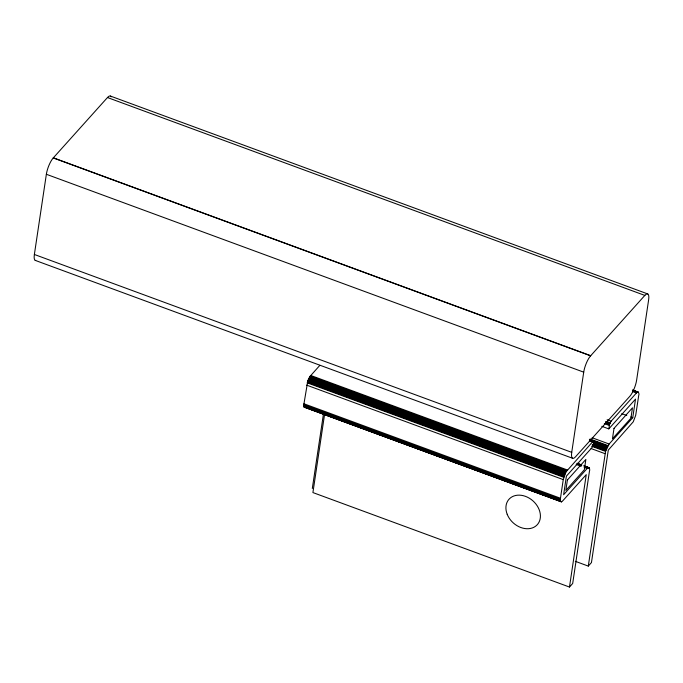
<?xml version="1.0" encoding="UTF-8"?>
<svg xmlns="http://www.w3.org/2000/svg" width="683" height="683" viewBox="0 0 683 683"><rect width="100%" height="100%" fill="white"/><g stroke="black" fill="none" stroke-linecap="round" stroke-linejoin="round"><path stroke-width="1.02" d="M304.9 407.299L304.055 406.889L303.79 404.771L307.785 380.977L310.202 376.179L319.857 365.345M569.477 587.047L586.245 474.659L562.707 500.87C560.734 503.542 559.778 499.751 560.47 498.24L563.253 479.62L565.908 472.021L592.52 441.901C595.337 440.646 592.75 446.836 591.598 448.048L566.412 476.102L563.629 494.714L587.158 468.504C589.079 465.755 590.325 469.673 589.455 471.202L572.687 583.478L569.477 587.047L312.916 492.571L324.664 413.787M35.695 260.496A12.687 3.646 -69.8 0 1 34.372 254.469L46.359 174.276A12.687 3.646 -69.8 0 1 53.248 157.944L107.479 97.532A12.687 3.646 -69.8 0 1 111.107 96.875M312.302 488.533L323.443 414.026M571.731 452.351L583.717 372.158A12.687 3.646 -69.8 0 1 590.607 355.826L644.846 295.415A12.687 3.646 -69.8 0 1 648.628 299.854L636.641 380.055A12.687 3.646 -69.8 0 1 629.752 396.388L575.521 456.799A12.687 3.646 -69.8 0 1 571.731 452.351L34.372 254.469M575.317 561.315L588.294 566.096L605.565 451.378L609.142 444.027L632.748 417.723L635.531 399.111L608.801 428.89L601.808 426.312M608.801 428.89L609.612 424.16L611.114 421.189L636.454 392.964C638.17 390.428 639.681 393.946 638.69 395.594L635.702 415.324L633.252 421.812L608.297 450.088L591.452 562.57L588.294 566.096M110.407 96.055L647.774 293.946M107.479 97.532L644.846 295.415M53.359 157.816L590.718 355.698M53.248 157.944L590.607 355.826M633.107 390.215L638.264 392.136M46.359 174.276L583.717 372.158M632.424 390.07L638.417 392.273M632.484 390.292L638.545 392.46M632.654 390.497L637.649 392.332M633.243 390.787L637.239 392.264M632.996 390.975L636.983 392.443M632.458 391.487L636.454 392.964M621.769 413.685L626.763 415.52M630.75 416.989L632.748 417.723M607.119 419.712L611.114 421.189M607.127 421.718L610.124 422.82M606.017 421.607L610.004 423.076M605.906 421.872L609.902 423.34M605.804 422.145L609.799 423.614M605.71 422.418L609.706 423.887M605.625 422.692L609.612 424.16M605.539 422.956L609.535 424.433M604.318 423.614L609.313 425.449M592.17 437.777L609.142 444.027M590.035 438.981L608.007 445.598M589.753 439.468L607.716 446.084M589.472 439.989L607.435 446.605M589.327 439.989L593.476 441.56M589.549 440.185L593.536 441.653M589.634 440.441L592.631 441.542M589.668 440.603L592.656 441.705M591.188 441.269L607.161 447.152M589.523 440.8L592.52 441.901M592.921 442.575L606.897 447.724M593.664 443.532L606.641 448.313M593.416 444.138L606.393 448.919M592.187 444.385L606.163 449.525M592.972 445.367L605.949 450.148M592.767 445.982L605.744 450.763M591.589 446.23L605.565 451.378M591.085 448.543L605.061 453.691M35.226 260.385L572.593 458.267M577.041 463.253L581.856 465.003M583.854 465.738L589.019 467.659M577.195 463.39L581.455 465.003M584.178 465.96L589.173 467.804M577.229 463.612L581.224 465.08M584.221 466.182L589.301 467.992M577.434 463.825L580.43 464.927M584.417 466.404L589.412 468.239M576.179 464.466L581.173 466.301M584.161 467.403L587.158 468.504M310.765 375.471L567.325 469.955M310.202 376.179L566.77 470.655M309.92 376.598L566.48 471.074M309.63 377.05L566.19 471.526M309.348 377.537L565.908 472.021M309.066 378.058L565.626 472.534M308.784 378.604L565.353 473.088M308.52 379.176L565.08 473.652M308.264 379.765L564.824 474.241M308.016 380.363L564.576 474.847M307.785 380.977L564.346 475.462M307.572 381.601L564.132 476.077M307.376 382.215L563.936 476.691M307.188 382.83L563.757 477.306M306.684 385.144L563.253 479.62M303.901 403.755L560.47 498.24M303.79 404.771L560.359 499.256M303.773 405.232L560.342 499.708M303.781 405.651L560.342 500.127M303.815 406.026L560.376 500.511M303.867 406.359L560.436 500.844M303.952 406.65L560.512 501.126M304.055 406.889L561.682 501.698M304.183 407.077L561.46 501.783M304.328 407.213L561.255 501.8M567.402 479.995L565.848 490.385L584.315 469.81L585.869 459.42L567.402 479.995M614 428.403L612.446 438.793L630.913 418.227L632.467 407.836L614 428.403M507.187 514.273A19.03 14.778 41.9 0 0 536.812 525.184A19.03 14.778 41.9 0 0 525.492 496.362A19.03 14.778 41.9 0 0 507.187 514.273"/></g></svg>
